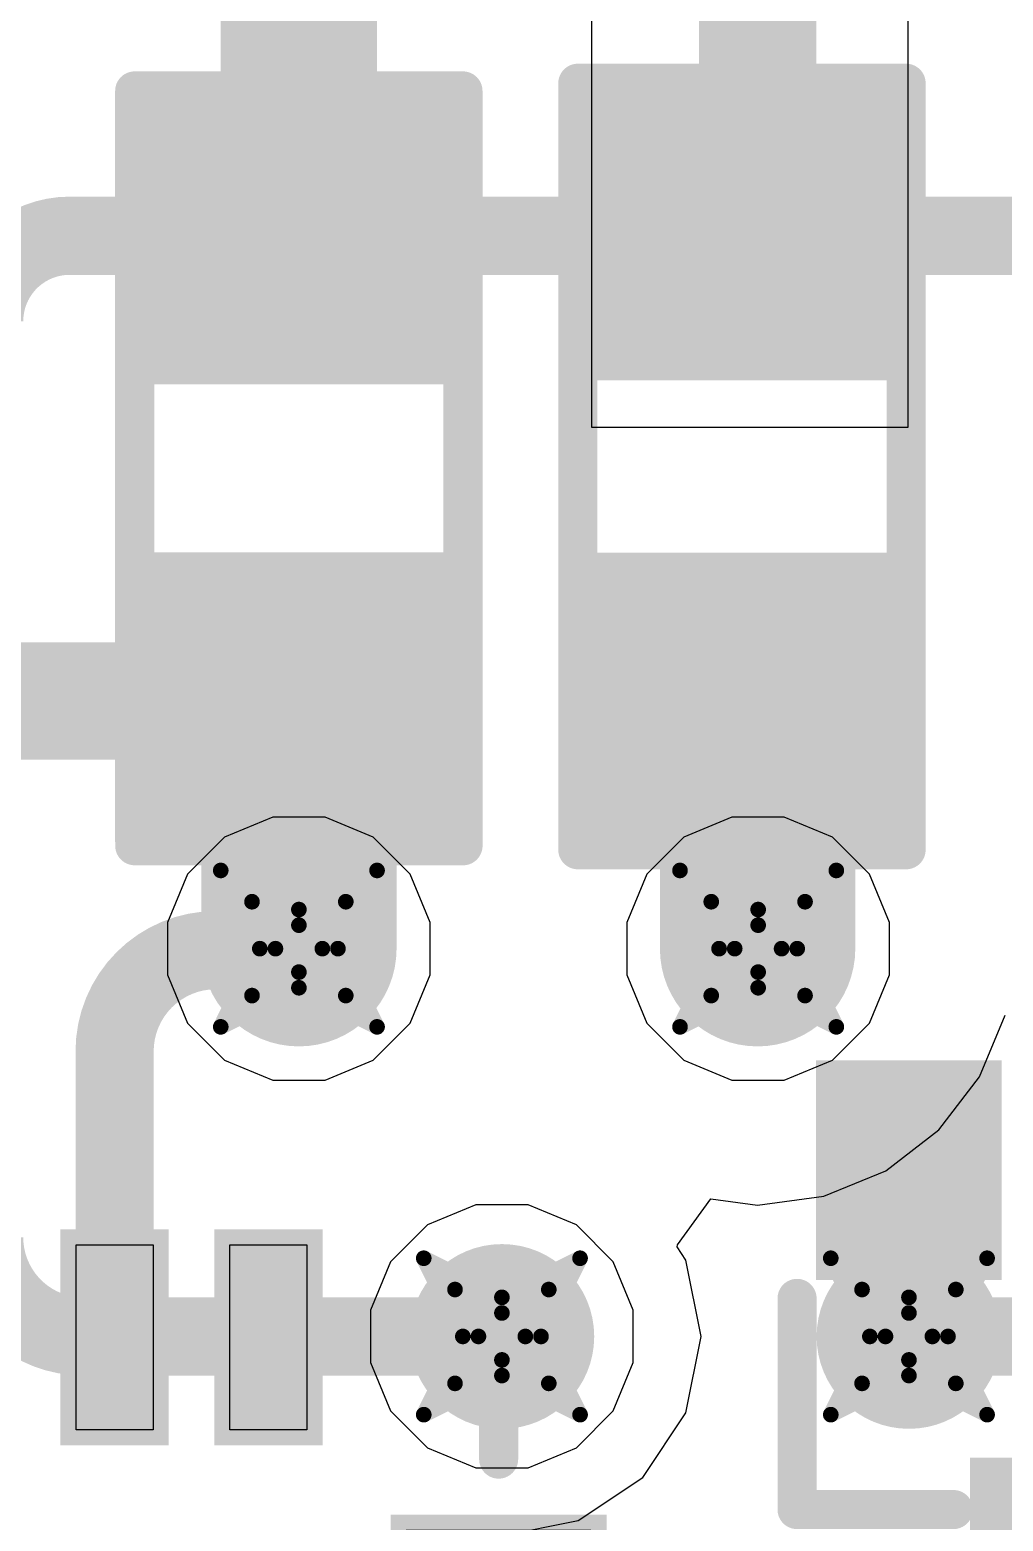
# Model space of a CAD drawing. Header units: inches. Extents: x -2 to 5376, y -4 to 5426.
# Drawn here: x 41.976 to 45.139, y 84.9 to 89.744 of the extents above; entities that cross this region are included whole.
import ezdxf

# ---------------------------------------------------------------- set-up
doc = ezdxf.new("R2010")
doc.units = ezdxf.units.IN
for name, color, linetype in [('Bottom Layer', 5, 'Continuous'), ('Bottom Overlay', 54, 'Continuous'), ('Bottom Paste', 16, 'Continuous'), ('Bottom Solder', 6, 'Continuous'), ('Drill Drawing', 1, 'Continuous'), ('Layer 1', 16, 'Continuous'), ('Layer 2', 76, 'Continuous'), ('Top Layer', 1, 'Continuous'), ('Top Overlay', 2, 'Continuous'), ('Top Paste', 8, 'Continuous'), ('Top Solder', 216, 'Continuous'), ('Via Holes', 16, 'Continuous')]:
    doc.layers.add(name, color=color, linetype=linetype)

# ---------------------------------------------------------------- blocks, each defined once
blk = doc.blocks.new('R___0603_B_13')
at = {"layer": 'Bottom Layer'}
for points in [[(-1.143, -0.4445), (-1.143, 0.4445), (-0.381, 0.4445), (-0.381, -0.4445)], [(0.381, -0.4445), (0.381, 0.4445), (1.143, 0.4445), (1.143, -0.4445)]]:
    blk.add_hatch(color=5, dxfattribs=at).paths.add_polyline_path(points)
at = {"layer": 'Bottom Paste'}
for points in [[(-1.143, -0.4445), (-1.143, 0.4445), (-0.381, 0.4445), (-0.381, -0.4445)], [(0.381, -0.4445), (0.381, 0.4445), (1.143, 0.4445), (1.143, -0.4445)]]:
    blk.add_hatch(color=16, dxfattribs=at).paths.add_polyline_path(points)
at = {"layer": 'Bottom Solder'}
for points in [[(-1.2446, -0.5461), (-1.2446, 0.5461), (-0.2794, 0.5461), (-0.2794, -0.5461)], [(0.2794, -0.5461), (0.2794, 0.5461), (1.2446, 0.5461), (1.2446, -0.5461)]]:
    blk.add_hatch(color=6, dxfattribs=at).paths.add_polyline_path(points)
at = {"layer": 'Bottom Overlay', "const_width": 0.127}
for points in [[(-1.2192, -0.5334), (-1.2192, 0.5334)], [(1.2192, 0.5334), (-1.2192, 0.5334)], [(1.2192, -0.5334), (1.2192, 0.5334)], [(1.2192, -0.5334), (-1.2192, -0.5334)]]:
    blk.add_lwpolyline(points, dxfattribs=at)
at = {"layer": 'Bottom Overlay', "const_width": 0.0635}
for points in [[(-1.25095, 0.5334, 1), (-1.18745, 0.5334, 1)], [(-1.25095, 0.5334, 1), (-1.18745, 0.5334, 1)], [(1.18745, 0.5334, 1), (1.25095, 0.5334, 1)], [(1.18745, 0.5334, 1), (1.25095, 0.5334, 1)], [(-1.25095, -0.5334, 1), (-1.18745, -0.5334, 1)], [(-1.25095, -0.5334, 1), (-1.18745, -0.5334, 1)], [(1.18745, -0.5334, 1), (1.25095, -0.5334, 1)], [(1.18745, -0.5334, 1), (1.25095, -0.5334, 1)]]:
    blk.add_lwpolyline(points, format="xyb", close=True, dxfattribs=at)
blk = doc.blocks.new('C___0603_22')
at = {"layer": 'Top Layer'}
for points in [[(-0.381, 0.4445), (-0.381, -0.4445), (-1.143, -0.4445), (-1.143, 0.4445)], [(1.143, 0.4445), (1.143, -0.4445), (0.381, -0.4445), (0.381, 0.4445)]]:
    blk.add_hatch(color=1, dxfattribs=at).paths.add_polyline_path(points)
at = {"layer": 'Top Paste'}
for points in [[(-0.381, 0.4445), (-0.381, -0.4445), (-1.143, -0.4445), (-1.143, 0.4445)], [(1.143, 0.4445), (1.143, -0.4445), (0.381, -0.4445), (0.381, 0.4445)]]:
    blk.add_hatch(color=8, dxfattribs=at).paths.add_polyline_path(points)
at = {"layer": 'Top Solder'}
for points in [[(-0.321, 0.5045), (-0.321, -0.5045), (-1.203, -0.5045), (-1.203, 0.5045)], [(1.203, 0.5045), (1.203, -0.5045), (0.321, -0.5045), (0.321, 0.5045)]]:
    blk.add_hatch(color=216, dxfattribs=at).paths.add_polyline_path(points)
at = {"layer": 'Top Overlay', "const_width": 0.127}
for points in [[(-1.2446, 0.5334), (-1.2446, -0.5334)], [(-1.2446, 0.5334), (-0.4572, 0.5334)], [(0.4572, 0.5334), (1.2446, 0.5334)], [(1.2446, 0.5334), (1.2446, -0.5334)], [(-1.2446, -0.5334), (-0.4572, -0.5334)], [(0.4572, -0.5334), (1.2446, -0.5334)]]:
    blk.add_lwpolyline(points, dxfattribs=at)
at = {"layer": 'Top Overlay', "const_width": 0.0635}
for points in [[(-1.2764, 0.5334, 1), (-1.2128, 0.5334, 1)], [(-1.2764, 0.5334, 1), (-1.2128, 0.5334, 1)], [(-0.4889, 0.5334, 1), (-0.4254, 0.5334, 1)], [(0.4254, 0.5334, 1), (0.4889, 0.5334, 1)], [(1.2128, 0.5334, 1), (1.2764, 0.5334, 1)], [(1.2128, 0.5334, 1), (1.2764, 0.5334, 1)], [(-1.2764, -0.5334, 1), (-1.2128, -0.5334, 1)], [(-1.2764, -0.5334, 1), (-1.2128, -0.5334, 1)], [(-0.4889, -0.5334, 1), (-0.4254, -0.5334, 1)], [(0.4254, -0.5334, 1), (0.4889, -0.5334, 1)], [(1.2128, -0.5334, 1), (1.2764, -0.5334, 1)], [(1.2128, -0.5334, 1), (1.2764, -0.5334, 1)]]:
    blk.add_lwpolyline(points, format="xyb", close=True, dxfattribs=at)
blk = doc.blocks.new('VQFN_16_3_3__24')
at = {"layer": 'Top Layer'}
for points in [[(-0.8729, 1.8), (-0.6229, 1.8), (-0.6229, 1.2), (-0.8729, 1.2)], [(-0.373, 1.8), (-0.123, 1.8), (-0.123, 1.2), (-0.373, 1.2)], [(0.1271, 1.8), (0.3771, 1.8), (0.3771, 1.2), (0.1271, 1.2)], [(0.627, 1.8), (0.877, 1.8), (0.877, 1.2), (0.627, 1.2)], [(-1.8, 0.6234), (-1.8, 0.8734), (-1.2, 0.8734), (-1.2, 0.6234)], [(1.8, 0.8734), (1.8, 0.6234), (1.2, 0.6234), (1.2, 0.8734)], [(-0.7501, 0.7499), (0.7499, 0.7499), (0.7499, -0.7501), (-0.7501, -0.7501)], [(-1.8, 0.1235), (-1.8, 0.3735), (-1.2, 0.3735), (-1.2, 0.1235)], [(1.8, 0.3751), (1.8, 0.1251), (1.2, 0.1251), (1.2, 0.3751)], [(-1.8, -0.3766), (-1.8, -0.1266), (-1.2, -0.1266), (-1.2, -0.3766)], [(1.8, -0.1251), (1.8, -0.3751), (1.2, -0.3751), (1.2, -0.1251)], [(-1.8, -0.8765), (-1.8, -0.6265), (-1.2, -0.6265), (-1.2, -0.8765)], [(1.8, -0.6249), (1.8, -0.8749), (1.2, -0.8749), (1.2, -0.6249)], [(-0.6229, -1.8), (-0.8729, -1.8), (-0.8729, -1.2), (-0.6229, -1.2)], [(-0.123, -1.8), (-0.373, -1.8), (-0.373, -1.2), (-0.123, -1.2)], [(0.3771, -1.8), (0.1271, -1.8), (0.1271, -1.2), (0.3771, -1.2)], [(0.877, -1.8), (0.627, -1.8), (0.627, -1.2), (0.877, -1.2)]]:
    blk.add_hatch(color=1, dxfattribs=at).paths.add_polyline_path(points)
at = {"layer": 'Top Solder'}
for points in [[(-0.9237, 1.8508), (-0.5721, 1.8508), (-0.5721, 1.1492), (-0.9237, 1.1492)], [(-0.4238, 1.8508), (-0.0722, 1.8508), (-0.0722, 1.1492), (-0.4238, 1.1492)], [(0.0763, 1.8508), (0.4279, 1.8508), (0.4279, 1.1492), (0.0763, 1.1492)], [(0.5762, 1.8508), (0.9278, 1.8508), (0.9278, 1.1492), (0.5762, 1.1492)], [(-1.8508, 0.5726), (-1.8508, 0.9242), (-1.1492, 0.9242), (-1.1492, 0.5726)], [(1.8508, 0.9242), (1.8508, 0.5726), (1.1492, 0.5726), (1.1492, 0.9242)], [(-0.8009, 0.8007), (0.8007, 0.8007), (0.8007, -0.8009), (-0.8009, -0.8009)], [(-1.8508, 0.0727), (-1.8508, 0.4243), (-1.1492, 0.4243), (-1.1492, 0.0727)], [(1.8508, 0.4259), (1.8508, 0.0743), (1.1492, 0.0743), (1.1492, 0.4259)], [(-1.8508, -0.4274), (-1.8508, -0.0758), (-1.1492, -0.0758), (-1.1492, -0.4274)], [(1.8508, -0.0743), (1.8508, -0.4259), (1.1492, -0.4259), (1.1492, -0.0743)], [(-1.8508, -0.9273), (-1.8508, -0.5757), (-1.1492, -0.5757), (-1.1492, -0.9273)], [(1.8508, -0.5741), (1.8508, -0.9257), (1.1492, -0.9257), (1.1492, -0.5741)], [(-0.5721, -1.8508), (-0.9237, -1.8508), (-0.9237, -1.1492), (-0.5721, -1.1492)], [(-0.0722, -1.8508), (-0.4238, -1.8508), (-0.4238, -1.1492), (-0.0722, -1.1492)], [(0.4279, -1.8508), (0.0763, -1.8508), (0.0763, -1.1492), (0.4279, -1.1492)], [(0.9278, -1.8508), (0.5762, -1.8508), (0.5762, -1.1492), (0.9278, -1.1492)]]:
    blk.add_hatch(color=216, dxfattribs=at).paths.add_polyline_path(points)
at = {"layer": 'Top Overlay', "const_width": 0.127}
for points in [[(-1.4999, 1.1046), (-1.4999, 1.4999)], [(-1.4999, 1.4999), (-1.1041, 1.4999)], [(1.1082, 1.4999), (1.5001, 1.4999)], [(1.5001, 1.1046), (1.5001, 1.4999)], [(-2.0334, 0.85), (-1.9318, 0.7484)], [(-2.0334, 0.6468), (-2.0334, 0.85)], [(-2.0334, 0.6468), (-1.9318, 0.7484)], [(-1.4999, -1.5001), (-1.4999, -1.1076)], [(1.5001, -1.5001), (1.5001, -1.1061)], [(-1.4999, -1.5001), (-1.1041, -1.5001)], [(1.1082, -1.5001), (1.5001, -1.5001)]]:
    blk.add_lwpolyline(points, dxfattribs=at)
at = {"layer": 'Top Overlay', "const_width": 0.0635}
for points in [[(-1.5316, 1.4999, 1), (-1.4681, 1.4999, 1)], [(-1.5316, 1.4999, 1), (-1.4681, 1.4999, 1)], [(-1.1358, 1.4999, 1), (-1.0723, 1.4999, 1)], [(1.0765, 1.4999, 1), (1.14, 1.4999, 1)], [(1.4684, 1.4999, 1), (1.5319, 1.4999, 1)], [(1.4684, 1.4999, 1), (1.5319, 1.4999, 1)], [(-1.5316, 1.1046, 1), (-1.4681, 1.1046, 1)], [(1.4684, 1.1046, 1), (1.5319, 1.1046, 1)], [(-2.0651, 0.85, 1), (-2.0016, 0.85, 1)], [(-2.0651, 0.85, 1), (-2.0016, 0.85, 1)], [(-1.9635, 0.7484, 1), (-1.9, 0.7484, 1)], [(-1.9635, 0.7484, 1), (-1.9, 0.7484, 1)], [(-2.0651, 0.6468, 1), (-2.0016, 0.6468, 1)], [(-2.0651, 0.6468, 1), (-2.0016, 0.6468, 1)], [(-1.5316, -1.1076, 1), (-1.4681, -1.1076, 1)], [(1.4684, -1.1061, 1), (1.5319, -1.1061, 1)], [(-1.5316, -1.5001, 1), (-1.4681, -1.5001, 1)], [(-1.5316, -1.5001, 1), (-1.4681, -1.5001, 1)], [(-1.1358, -1.5001, 1), (-1.0723, -1.5001, 1)], [(1.0765, -1.5001, 1), (1.14, -1.5001, 1)], [(1.4684, -1.5001, 1), (1.5319, -1.5001, 1)], [(1.4684, -1.5001, 1), (1.5319, -1.5001, 1)]]:
    blk.add_lwpolyline(points, format="xyb", close=True, dxfattribs=at)
at = {"layer": 'Top Paste'}
for p, q in [((-0.8729, 1.8), (-0.8729, 1.8)), ((-0.8729, 1.8), (-0.6229, 1.8)), ((-0.8729, 1.2), (-0.8729, 1.8)), ((-0.6229, 1.8), (-0.6229, 1.2)), ((-0.3729, 1.8), (-0.3729, 1.8)), ((-0.3729, 1.8), (-0.1229, 1.8)), ((-0.3729, 1.2), (-0.3729, 1.8)), ((-0.1229, 1.8), (-0.1229, 1.2)), ((0.1271, 1.8), (0.1271, 1.8)), ((0.1271, 1.8), (0.3771, 1.8)), ((0.1271, 1.2), (0.1271, 1.8)), ((0.3771, 1.8), (0.3771, 1.2)), ((0.6271, 1.8), (0.6271, 1.8)), ((0.6271, 1.8), (0.8771, 1.8)), ((0.6271, 1.2), (0.6271, 1.8)), ((0.8771, 1.8), (0.8771, 1.2)), ((-0.6229, 1.2), (-0.8729, 1.2)), ((-0.1229, 1.2), (-0.3729, 1.2)), ((0.3771, 1.2), (0.1271, 1.2)), ((0.8771, 1.2), (0.6271, 1.2)), ((-1.7999, 0.6235), (-1.7999, 0.8735)), ((-1.7999, 0.8735), (-1.1999, 0.8735)), ((-1.1999, 0.8735), (-1.1999, 0.6235)), ((1.2, 0.6235), (1.2, 0.8735)), ((1.2, 0.8735), (1.8, 0.8735)), ((1.8, 0.8735), (1.8, 0.8735)), ((1.8, 0.8735), (1.8, 0.6235)), ((-1.7999, 0.6235), (-1.7999, 0.6235)), ((-1.1999, 0.6235), (-1.7999, 0.6235)), ((-0.6, 0.6), (-0.6, 0.6)), ((-0.6, 0.6), (0.6, 0.6)), ((-0.6, -0.6), (-0.6, 0.6)), ((0.6, 0.6), (0.6, -0.6)), ((1.8, 0.6235), (1.2, 0.6235)), ((-1.8, 0.1235), (-1.8, 0.3735)), ((-1.8, 0.3735), (-1.2, 0.3735)), ((-1.2, 0.3735), (-1.2, 0.1235)), ((1.2, 0.125), (1.2, 0.375)), ((1.2, 0.375), (1.8, 0.375)), ((1.8, 0.375), (1.8, 0.375)), ((1.8, 0.375), (1.8, 0.125)), ((-1.8, 0.1235), (-1.8, 0.1235)), ((-1.2, 0.1235), (-1.8, 0.1235)), ((1.8, 0.125), (1.2, 0.125)), ((-1.7999, -0.3765), (-1.7999, -0.1265)), ((-1.7999, -0.1265), (-1.1999, -0.1265)), ((-1.1999, -0.1265), (-1.1999, -0.3765)), ((1.2, -0.375), (1.2, -0.125)), ((1.2, -0.125), (1.8, -0.125)), ((1.8, -0.125), (1.8, -0.125)), ((1.8, -0.125), (1.8, -0.375)), ((-1.7999, -0.3765), (-1.7999, -0.3765)), ((-1.1999, -0.3765), (-1.7999, -0.3765)), ((1.8, -0.375), (1.2, -0.375)), ((-1.7999, -0.8765), (-1.7999, -0.6265)), ((-1.7999, -0.6265), (-1.1999, -0.6265)), ((-1.1999, -0.6265), (-1.1999, -0.8765)), ((0.6, -0.6), (-0.6, -0.6)), ((1.2, -0.875), (1.2, -0.625)), ((1.2, -0.625), (1.8, -0.625)), ((1.8, -0.625), (1.8, -0.625)), ((1.8, -0.625), (1.8, -0.875)), ((-1.7999, -0.8765), (-1.7999, -0.8765)), ((-1.1999, -0.8765), (-1.7999, -0.8765)), ((1.8, -0.875), (1.2, -0.875)), ((-0.8729, -1.8), (-0.8729, -1.2)), ((-0.8729, -1.2), (-0.6229, -1.2)), ((-0.6229, -1.2), (-0.6229, -1.8)), ((-0.3729, -1.8), (-0.3729, -1.2)), ((-0.3729, -1.2), (-0.1229, -1.2)), ((-0.1229, -1.2), (-0.1229, -1.8)), ((0.1271, -1.8), (0.1271, -1.2)), ((0.1271, -1.2), (0.3771, -1.2)), ((0.3771, -1.2), (0.3771, -1.8)), ((0.6271, -1.8), (0.6271, -1.2)), ((0.6271, -1.2), (0.8771, -1.2)), ((0.8771, -1.2), (0.8771, -1.8)), ((-0.6229, -1.8), (-0.8729, -1.8)), ((-0.6229, -1.8), (-0.6229, -1.8)), ((-0.1229, -1.8), (-0.3729, -1.8)), ((-0.1229, -1.8), (-0.1229, -1.8)), ((0.3771, -1.8), (0.1271, -1.8)), ((0.3771, -1.8), (0.3771, -1.8)), ((0.8771, -1.8), (0.6271, -1.8)), ((0.8771, -1.8), (0.8771, -1.8))]:
    blk.add_line(p, q, dxfattribs=at)
blk = doc.blocks.new('R___0603_B_39')
at = {"layer": 'Bottom Layer'}
for points in [[(-1.143, -0.4445), (-1.143, 0.4445), (-0.381, 0.4445), (-0.381, -0.4445)], [(0.381, -0.4445), (0.381, 0.4445), (1.143, 0.4445), (1.143, -0.4445)]]:
    blk.add_hatch(color=5, dxfattribs=at).paths.add_polyline_path(points)
at = {"layer": 'Bottom Paste'}
for points in [[(-1.143, -0.4445), (-1.143, 0.4445), (-0.381, 0.4445), (-0.381, -0.4445)], [(0.381, -0.4445), (0.381, 0.4445), (1.143, 0.4445), (1.143, -0.4445)]]:
    blk.add_hatch(color=16, dxfattribs=at).paths.add_polyline_path(points)
at = {"layer": 'Bottom Solder'}
for points in [[(-1.2446, -0.5461), (-1.2446, 0.5461), (-0.2794, 0.5461), (-0.2794, -0.5461)], [(0.2794, -0.5461), (0.2794, 0.5461), (1.2446, 0.5461), (1.2446, -0.5461)]]:
    blk.add_hatch(color=6, dxfattribs=at).paths.add_polyline_path(points)
at = {"layer": 'Bottom Overlay', "const_width": 0.127}
for points in [[(-1.2192, -0.5334), (-1.2192, 0.5334)], [(1.2192, 0.5334), (-1.2192, 0.5334)], [(1.2192, -0.5334), (1.2192, 0.5334)], [(1.2192, -0.5334), (-1.2192, -0.5334)]]:
    blk.add_lwpolyline(points, dxfattribs=at)
at = {"layer": 'Bottom Overlay', "const_width": 0.0635}
for points in [[(-1.25095, 0.5334, 1), (-1.18745, 0.5334, 1)], [(-1.25095, 0.5334, 1), (-1.18745, 0.5334, 1)], [(1.18745, 0.5334, 1), (1.25095, 0.5334, 1)], [(1.18745, 0.5334, 1), (1.25095, 0.5334, 1)], [(-1.25095, -0.5334, 1), (-1.18745, -0.5334, 1)], [(-1.25095, -0.5334, 1), (-1.18745, -0.5334, 1)], [(1.18745, -0.5334, 1), (1.25095, -0.5334, 1)], [(1.18745, -0.5334, 1), (1.25095, -0.5334, 1)]]:
    blk.add_lwpolyline(points, format="xyb", close=True, dxfattribs=at)
blk = doc.blocks.new('R___0603_44')
at = {"layer": 'Top Layer'}
for points in [[(-0.381, 0.4445), (-0.381, -0.4445), (-1.143, -0.4445), (-1.143, 0.4445)], [(1.143, 0.4445), (1.143, -0.4445), (0.381, -0.4445), (0.381, 0.4445)]]:
    blk.add_hatch(color=1, dxfattribs=at).paths.add_polyline_path(points)
at = {"layer": 'Top Paste'}
for points in [[(-0.381, 0.4445), (-0.381, -0.4445), (-1.143, -0.4445), (-1.143, 0.4445)], [(1.143, 0.4445), (1.143, -0.4445), (0.381, -0.4445), (0.381, 0.4445)]]:
    blk.add_hatch(color=8, dxfattribs=at).paths.add_polyline_path(points)
at = {"layer": 'Top Solder'}
for points in [[(-0.2794, 0.5461), (-0.2794, -0.5461), (-1.2446, -0.5461), (-1.2446, 0.5461)], [(1.2446, 0.5461), (1.2446, -0.5461), (0.2794, -0.5461), (0.2794, 0.5461)]]:
    blk.add_hatch(color=216, dxfattribs=at).paths.add_polyline_path(points)
at = {"layer": 'Top Overlay', "const_width": 0.127}
for points in [[(-1.2192, 0.5334), (-1.2192, -0.5334)], [(-1.2192, 0.5334), (1.2192, 0.5334)], [(1.2192, 0.5334), (1.2192, -0.5334)], [(-1.2192, -0.5334), (1.2192, -0.5334)]]:
    blk.add_lwpolyline(points, dxfattribs=at)
at = {"layer": 'Top Overlay', "const_width": 0.0635}
for points in [[(-1.25095, 0.5334, 1), (-1.18745, 0.5334, 1)], [(-1.25095, 0.5334, 1), (-1.18745, 0.5334, 1)], [(1.18745, 0.5334, 1), (1.25095, 0.5334, 1)], [(1.18745, 0.5334, 1), (1.25095, 0.5334, 1)], [(-1.25095, -0.5334, 1), (-1.18745, -0.5334, 1)], [(-1.25095, -0.5334, 1), (-1.18745, -0.5334, 1)], [(1.18745, -0.5334, 1), (1.25095, -0.5334, 1)], [(1.18745, -0.5334, 1), (1.25095, -0.5334, 1)]]:
    blk.add_lwpolyline(points, format="xyb", close=True, dxfattribs=at)
blk = doc.blocks.new('SOT_523_87')
at = {"layer": 'Top Layer'}
for points in [[(-0.2, 0.9), (0.2, 0.9), (0.2, 0.39), (-0.2, 0.39)], [(-0.7, -0.39), (-0.3, -0.39), (-0.3, -0.9), (-0.7, -0.9)], [(0.3, -0.39), (0.7, -0.39), (0.7, -0.9), (0.3, -0.9)]]:
    blk.add_hatch(color=1, dxfattribs=at).paths.add_polyline_path(points)
at = {"layer": 'Top Paste'}
for points in [[(-0.2, 0.9), (0.2, 0.9), (0.2, 0.39), (-0.2, 0.39)], [(-0.7, -0.39), (-0.3, -0.39), (-0.3, -0.9), (-0.7, -0.9)], [(0.3, -0.39), (0.7, -0.39), (0.7, -0.9), (0.3, -0.9)]]:
    blk.add_hatch(color=8, dxfattribs=at).paths.add_polyline_path(points)
at = {"layer": 'Top Solder'}
for points in [[(-0.3016, 1.0016), (0.3016, 1.0016), (0.3016, 0.2884), (-0.3016, 0.2884)], [(-0.8016, -0.2884), (-0.1984, -0.2884), (-0.1984, -1.0016), (-0.8016, -1.0016)], [(0.1984, -0.2884), (0.8016, -0.2884), (0.8016, -1.0016), (0.1984, -1.0016)]]:
    blk.add_hatch(color=216, dxfattribs=at).paths.add_polyline_path(points)
at = {"layer": 'Top Overlay', "const_width": 0.127}
for points in [[(-0.3556, 0.4572), (-0.8636, 0.4572)], [(-0.8636, 0.4572), (-0.8636, -0.2286)], [(0.8636, 0.4572), (0.3556, 0.4572)], [(0.8636, 0.4572), (0.8636, -0.2286)], [(0.1016, -0.4318), (-0.1016, -0.4318)], [(-0.9652, -0.508), (-0.9652, -0.762)], [(-0.8382, -0.635), (-0.9652, -0.508)], [(-0.8382, -0.635), (-0.9652, -0.762)]]:
    blk.add_lwpolyline(points, dxfattribs=at)
at = {"layer": 'Top Overlay', "const_width": 0.0635}
for points in [[(-0.8953, 0.4572, 1), (-0.8318, 0.4572, 1)], [(-0.8953, 0.4572, 1), (-0.8318, 0.4572, 1)], [(-0.3873, 0.4572, 1), (-0.3238, 0.4572, 1)], [(0.3238, 0.4572, 1), (0.3873, 0.4572, 1)], [(0.8318, 0.4572, 1), (0.8953, 0.4572, 1)], [(0.8318, 0.4572, 1), (0.8953, 0.4572, 1)], [(-0.8953, -0.2286, 1), (-0.8318, -0.2286, 1)], [(0.8318, -0.2286, 1), (0.8953, -0.2286, 1)], [(-0.1333, -0.4318, 1), (-0.0698, -0.4318, 1)], [(0.0698, -0.4318, 1), (0.1333, -0.4318, 1)], [(-0.997, -0.508, 1), (-0.9334, -0.508, 1)], [(-0.997, -0.508, 1), (-0.9334, -0.508, 1)], [(-0.87, -0.635, 1), (-0.8065, -0.635, 1)], [(-0.87, -0.635, 1), (-0.8065, -0.635, 1)], [(-0.997, -0.762, 1), (-0.9334, -0.762, 1)], [(-0.997, -0.762, 1), (-0.9334, -0.762, 1)]]:
    blk.add_lwpolyline(points, format="xyb", close=True, dxfattribs=at)

msp = doc.modelspace()

# ---------------------------------------------------------------- hatches: boundary and pattern name
at = {"layer": 'Bottom Layer'}
h = msp.add_hatch(color=5, dxfattribs=at)
edge = h.paths.add_edge_path()
edge.add_arc((42.8503, 86.7595), 0.3, 0, 360)
h = msp.add_hatch(color=5, dxfattribs=at)
edge = h.paths.add_edge_path()
edge.add_arc((44.3427, 86.7595), 0.3, 0, 360)
h = msp.add_hatch(color=5, dxfattribs=at)
edge = h.paths.add_edge_path()
edge.add_arc((43.51, 85.5), 0.3, 0, 360)
h = msp.add_hatch(color=5, dxfattribs=at)
edge = h.paths.add_edge_path()
edge.add_arc((44.8327, 85.5), 0.3, 0, 360)
at = {"layer": 'Layer 1'}
h = msp.add_hatch(color=16, dxfattribs=at)
edge = h.paths.add_edge_path()
edge.add_arc((42.8503, 86.7595), 0.3, 0, 360)
h = msp.add_hatch(color=16, dxfattribs=at)
edge = h.paths.add_edge_path()
edge.add_arc((44.3427, 86.7595), 0.3, 0, 360)
h = msp.add_hatch(color=16, dxfattribs=at)
edge = h.paths.add_edge_path()
edge.add_arc((43.51, 85.5), 0.3, 0, 360)
h = msp.add_hatch(color=16, dxfattribs=at)
edge = h.paths.add_edge_path()
edge.add_arc((44.8327, 85.5), 0.3, 0, 360)
at = {"layer": 'Layer 2'}
h = msp.add_hatch(color=76, dxfattribs=at)
edge = h.paths.add_edge_path()
edge.add_arc((42.8503, 86.7595), 0.3, 0, 360)
h = msp.add_hatch(color=76, dxfattribs=at)
edge = h.paths.add_edge_path()
edge.add_arc((44.3427, 86.7595), 0.3, 0, 360)
h = msp.add_hatch(color=76, dxfattribs=at)
edge = h.paths.add_edge_path()
edge.add_arc((43.51, 85.5), 0.3, 0, 360)
h = msp.add_hatch(color=76, dxfattribs=at)
edge = h.paths.add_edge_path()
edge.add_arc((44.8327, 85.5), 0.3, 0, 360)
at = {"layer": 'Top Layer'}
h = msp.add_hatch(color=1, dxfattribs=at)
edge = h.paths.add_edge_path()
edge.add_arc((42.8503, 86.7595), 0.3, 0, 360)
h = msp.add_hatch(color=1, dxfattribs=at)
edge = h.paths.add_edge_path()
edge.add_arc((44.3427, 86.7595), 0.3, 0, 360)
h = msp.add_hatch(color=1, dxfattribs=at)
edge = h.paths.add_edge_path()
edge.add_arc((43.51, 85.5), 0.3, 0, 360)
h = msp.add_hatch(color=1, dxfattribs=at)
edge = h.paths.add_edge_path()
edge.add_arc((44.8327, 85.5), 0.3, 0, 360)
at = {"layer": 'Via Holes'}
h = msp.add_hatch(color=7, dxfattribs=at)
edge = h.paths.add_edge_path()
edge.add_arc((42.8503, 86.7595), 0.15, 0, 360)
h = msp.add_hatch(color=7, dxfattribs=at)
edge = h.paths.add_edge_path()
edge.add_arc((44.3427, 86.7595), 0.15, 0, 360)
h = msp.add_hatch(color=7, dxfattribs=at)
edge = h.paths.add_edge_path()
edge.add_arc((43.51, 85.5), 0.15, 0, 360)
h = msp.add_hatch(color=7, dxfattribs=at)
edge = h.paths.add_edge_path()
edge.add_arc((44.8327, 85.5), 0.15, 0, 360)

# ---------------------------------------------------------------- linework, layer by layer
at = {"layer": 'Bottom Layer'}
for p, q in [((45.062, 86.3432), (45.1452, 86.544)), ((44.9297, 86.1708), (45.062, 86.3432)), ((44.7572, 86.0384), (44.9297, 86.1708)), ((44.5564, 85.9553), (44.7572, 86.0384)), ((44.081, 85.7972), (44.189, 85.9469)), ((44.189, 85.9469), (44.3409, 85.9269)), ((44.3409, 85.9269), (44.5564, 85.9553)), ((44.0793, 85.791), (44.081, 85.7972)), ((44.1082, 85.7478), (44.0793, 85.791)), ((44.1575, 85.5), (44.1082, 85.7478)), ((44.1082, 85.2523), (44.1575, 85.5)), ((43.9678, 85.0422), (44.1082, 85.2523)), ((43.7578, 84.9019), (43.9678, 85.0422)), ((43.51, 84.8526), (43.7578, 84.9019))]:
    msp.add_line(p, q, dxfattribs=at)
at = {"layer": 'Bottom Layer', "const_width": 0.254}
for points in [[(41.8276, 88.7972, -0.414214), (42.1052, 89.0749)], [(42.1494, 85.5, -0.414214), (41.8276, 85.8218)]]:
    msp.add_lwpolyline(points, format="xyb", dxfattribs=at)
at = {"layer": 'Bottom Layer'}
for points, const_width in [([(42.1052, 89.0749), (42.8503, 89.0749)], 0.254), ([(42.8503, 89.0749), (45.8327, 89.0749)], 0.254), ([(42.8503, 86.7595), (42.8503, 87.5509)], 0.635), ([(44.3409, 86.7595), (44.3409, 87.5634)], 0.635), ([(44.3409, 86.7595), (44.3427, 86.7595)], 0.254), ([(42.1494, 85.5), (43.51, 85.5)], 0.254), ([(44.8327, 85.5), (45.4735, 85.5)], 0.254)]:
    msp.add_lwpolyline(points, dxfattribs=dict(at, const_width=const_width))
for points, const_width in [([(42.0417, 89.0749, 1), (42.1687, 89.0749, 1)], 0.127), ([(42.0417, 89.0749, 1), (42.1687, 89.0749, 1)], 0.127), ([(42.7868, 89.0749, 1), (42.9138, 89.0749, 1)], 0.127), ([(42.7868, 89.0749, 1), (42.9138, 89.0749, 1)], 0.127), ([(42.6915, 87.5509, 1), (43.009, 87.5509, 1)], 0.3175), ([(44.1822, 87.5634, 1), (44.4997, 87.5634, 1)], 0.3175), ([(42.6915, 86.7595, 1), (43.009, 86.7595, 1)], 0.3175), ([(44.1822, 86.7595, 1), (44.4997, 86.7595, 1)], 0.3175), ([(44.2774, 86.7595, 1), (44.4044, 86.7595, 1)], 0.127), ([(44.2792, 86.7595, 1), (44.4062, 86.7595, 1)], 0.127), ([(42.0859, 85.5, 1), (42.2129, 85.5, 1)], 0.127), ([(42.0859, 85.5, 1), (42.2129, 85.5, 1)], 0.127), ([(43.4465, 85.5, 1), (43.5735, 85.5, 1)], 0.127), ([(44.7692, 85.5, 1), (44.8962, 85.5, 1)], 0.127)]:
    msp.add_lwpolyline(points, format="xyb", close=True, dxfattribs=dict(at, const_width=const_width))
at = {"layer": 'Drill Drawing', "const_width": 0.0508}
for points in [[(42.5963, 87.0135), (42.8503, 86.8865)], [(42.5963, 87.0135), (42.7233, 86.7595)], [(42.8503, 86.8865), (43.1043, 87.0135)], [(42.9773, 86.7595), (43.1043, 87.0135)], [(44.0887, 87.0135), (44.3427, 86.8865)], [(44.0887, 87.0135), (44.2157, 86.7595)], [(44.3427, 86.8865), (44.5967, 87.0135)], [(44.4697, 86.7595), (44.5967, 87.0135)], [(42.6979, 86.9119), (42.8503, 86.8357)], [(42.6979, 86.9119), (42.7741, 86.7595)], [(42.8503, 86.8357), (43.0027, 86.9119)], [(42.9265, 86.7595), (43.0027, 86.9119)], [(44.1903, 86.9119), (44.3427, 86.8357)], [(44.1903, 86.9119), (44.2665, 86.7595)], [(44.3427, 86.8357), (44.4951, 86.9119)], [(44.4189, 86.7595), (44.4951, 86.9119)], [(42.5963, 86.5055), (42.7233, 86.7595)], [(42.6979, 86.6071), (42.7741, 86.7595)], [(42.9265, 86.7595), (43.0027, 86.6071)], [(42.9773, 86.7595), (43.1043, 86.5055)], [(44.0887, 86.5055), (44.2157, 86.7595)], [(44.1903, 86.6071), (44.2665, 86.7595)], [(44.4189, 86.7595), (44.4951, 86.6071)], [(44.4697, 86.7595), (44.5967, 86.5055)], [(42.6979, 86.6071), (42.8503, 86.6833)], [(42.8503, 86.6833), (43.0027, 86.6071)], [(44.1903, 86.6071), (44.3427, 86.6833)], [(44.3427, 86.6833), (44.4951, 86.6071)], [(42.5963, 86.5055), (42.8503, 86.6325)], [(42.8503, 86.6325), (43.1043, 86.5055)], [(44.0887, 86.5055), (44.3427, 86.6325)], [(44.3427, 86.6325), (44.5967, 86.5055)], [(43.256, 85.754), (43.51, 85.627)], [(43.256, 85.754), (43.383, 85.5)], [(43.51, 85.627), (43.764, 85.754)], [(43.637, 85.5), (43.764, 85.754)], [(44.5787, 85.754), (44.8327, 85.627)], [(44.5787, 85.754), (44.7057, 85.5)], [(44.8327, 85.627), (45.0867, 85.754)], [(44.9597, 85.5), (45.0867, 85.754)], [(43.3576, 85.6524), (43.51, 85.5762)], [(43.3576, 85.6524), (43.4338, 85.5)], [(43.51, 85.5762), (43.6624, 85.6524)], [(43.5862, 85.5), (43.6624, 85.6524)], [(44.6803, 85.6524), (44.8327, 85.5762)], [(44.6803, 85.6524), (44.7565, 85.5)], [(44.8327, 85.5762), (44.9851, 85.6524)], [(44.9089, 85.5), (44.9851, 85.6524)], [(43.256, 85.246), (43.383, 85.5)], [(43.3576, 85.3476), (43.4338, 85.5)], [(43.5862, 85.5), (43.6624, 85.3476)], [(43.637, 85.5), (43.764, 85.246)], [(44.5787, 85.246), (44.7057, 85.5)], [(44.6803, 85.3476), (44.7565, 85.5)], [(44.9089, 85.5), (44.9851, 85.3476)], [(44.9597, 85.5), (45.0867, 85.246)], [(43.3576, 85.3476), (43.51, 85.4238)], [(43.51, 85.4238), (43.6624, 85.3476)], [(44.6803, 85.3476), (44.8327, 85.4238)], [(44.8327, 85.4238), (44.9851, 85.3476)], [(43.256, 85.246), (43.51, 85.373)], [(43.51, 85.373), (43.764, 85.246)], [(44.5787, 85.246), (44.8327, 85.373)], [(44.8327, 85.373), (45.0867, 85.246)]]:
    msp.add_lwpolyline(points, dxfattribs=at)
at = {"layer": 'Drill Drawing', "const_width": 0.0254}
for points in [[(42.5836, 87.0135, 1), (42.609, 87.0135, 1)], [(42.5836, 87.0135, 1), (42.609, 87.0135, 1)], [(43.0916, 87.0135, 1), (43.117, 87.0135, 1)], [(43.0916, 87.0135, 1), (43.117, 87.0135, 1)], [(44.076, 87.0135, 1), (44.1014, 87.0135, 1)], [(44.076, 87.0135, 1), (44.1014, 87.0135, 1)], [(44.584, 87.0135, 1), (44.6094, 87.0135, 1)], [(44.584, 87.0135, 1), (44.6094, 87.0135, 1)], [(42.6852, 86.9119, 1), (42.7106, 86.9119, 1)], [(42.6852, 86.9119, 1), (42.7106, 86.9119, 1)], [(42.8376, 86.8865, 1), (42.863, 86.8865, 1)], [(42.8376, 86.8865, 1), (42.863, 86.8865, 1)], [(42.99, 86.9119, 1), (43.0154, 86.9119, 1)], [(42.99, 86.9119, 1), (43.0154, 86.9119, 1)], [(44.1776, 86.9119, 1), (44.203, 86.9119, 1)], [(44.1776, 86.9119, 1), (44.203, 86.9119, 1)], [(44.33, 86.8865, 1), (44.3554, 86.8865, 1)], [(44.33, 86.8865, 1), (44.3554, 86.8865, 1)], [(44.4824, 86.9119, 1), (44.5078, 86.9119, 1)], [(44.4824, 86.9119, 1), (44.5078, 86.9119, 1)], [(42.8376, 86.8357, 1), (42.863, 86.8357, 1)], [(42.8376, 86.8357, 1), (42.863, 86.8357, 1)], [(44.33, 86.8357, 1), (44.3554, 86.8357, 1)], [(44.33, 86.8357, 1), (44.3554, 86.8357, 1)], [(42.7106, 86.7595, 1), (42.736, 86.7595, 1)], [(42.7106, 86.7595, 1), (42.736, 86.7595, 1)], [(42.7614, 86.7595, 1), (42.7868, 86.7595, 1)], [(42.7614, 86.7595, 1), (42.7868, 86.7595, 1)], [(42.9138, 86.7595, 1), (42.9392, 86.7595, 1)], [(42.9138, 86.7595, 1), (42.9392, 86.7595, 1)], [(42.9646, 86.7595, 1), (42.99, 86.7595, 1)], [(42.9646, 86.7595, 1), (42.99, 86.7595, 1)], [(44.203, 86.7595, 1), (44.2284, 86.7595, 1)], [(44.203, 86.7595, 1), (44.2284, 86.7595, 1)], [(44.2538, 86.7595, 1), (44.2792, 86.7595, 1)], [(44.2538, 86.7595, 1), (44.2792, 86.7595, 1)], [(44.4062, 86.7595, 1), (44.4316, 86.7595, 1)], [(44.4062, 86.7595, 1), (44.4316, 86.7595, 1)], [(44.457, 86.7595, 1), (44.4824, 86.7595, 1)], [(44.457, 86.7595, 1), (44.4824, 86.7595, 1)], [(42.8376, 86.6833, 1), (42.863, 86.6833, 1)], [(42.8376, 86.6833, 1), (42.863, 86.6833, 1)], [(44.33, 86.6833, 1), (44.3554, 86.6833, 1)], [(44.33, 86.6833, 1), (44.3554, 86.6833, 1)], [(42.8376, 86.6325, 1), (42.863, 86.6325, 1)], [(42.8376, 86.6325, 1), (42.863, 86.6325, 1)], [(44.33, 86.6325, 1), (44.3554, 86.6325, 1)], [(44.33, 86.6325, 1), (44.3554, 86.6325, 1)], [(42.6852, 86.6071, 1), (42.7106, 86.6071, 1)], [(42.6852, 86.6071, 1), (42.7106, 86.6071, 1)], [(42.99, 86.6071, 1), (43.0154, 86.6071, 1)], [(42.99, 86.6071, 1), (43.0154, 86.6071, 1)], [(44.1776, 86.6071, 1), (44.203, 86.6071, 1)], [(44.1776, 86.6071, 1), (44.203, 86.6071, 1)], [(44.4824, 86.6071, 1), (44.5078, 86.6071, 1)], [(44.4824, 86.6071, 1), (44.5078, 86.6071, 1)], [(42.5836, 86.5055, 1), (42.609, 86.5055, 1)], [(42.5836, 86.5055, 1), (42.609, 86.5055, 1)], [(43.0916, 86.5055, 1), (43.117, 86.5055, 1)], [(43.0916, 86.5055, 1), (43.117, 86.5055, 1)], [(44.076, 86.5055, 1), (44.1014, 86.5055, 1)], [(44.076, 86.5055, 1), (44.1014, 86.5055, 1)], [(44.584, 86.5055, 1), (44.6094, 86.5055, 1)], [(44.584, 86.5055, 1), (44.6094, 86.5055, 1)], [(43.2433, 85.754, 1), (43.2687, 85.754, 1)], [(43.2433, 85.754, 1), (43.2687, 85.754, 1)], [(43.7513, 85.754, 1), (43.7767, 85.754, 1)], [(43.7513, 85.754, 1), (43.7767, 85.754, 1)], [(44.566, 85.754, 1), (44.5914, 85.754, 1)], [(44.566, 85.754, 1), (44.5914, 85.754, 1)], [(45.074, 85.754, 1), (45.0994, 85.754, 1)], [(45.074, 85.754, 1), (45.0994, 85.754, 1)], [(43.3449, 85.6524, 1), (43.3703, 85.6524, 1)], [(43.3449, 85.6524, 1), (43.3703, 85.6524, 1)], [(43.4973, 85.627, 1), (43.5227, 85.627, 1)], [(43.4973, 85.627, 1), (43.5227, 85.627, 1)], [(43.6497, 85.6524, 1), (43.6751, 85.6524, 1)], [(43.6497, 85.6524, 1), (43.6751, 85.6524, 1)], [(44.6676, 85.6524, 1), (44.693, 85.6524, 1)], [(44.6676, 85.6524, 1), (44.693, 85.6524, 1)], [(44.82, 85.627, 1), (44.8454, 85.627, 1)], [(44.82, 85.627, 1), (44.8454, 85.627, 1)], [(44.9724, 85.6524, 1), (44.9978, 85.6524, 1)], [(44.9724, 85.6524, 1), (44.9978, 85.6524, 1)], [(43.4973, 85.5762, 1), (43.5227, 85.5762, 1)], [(43.4973, 85.5762, 1), (43.5227, 85.5762, 1)], [(44.82, 85.5762, 1), (44.8454, 85.5762, 1)], [(44.82, 85.5762, 1), (44.8454, 85.5762, 1)], [(43.3703, 85.5, 1), (43.3957, 85.5, 1)], [(43.3703, 85.5, 1), (43.3957, 85.5, 1)], [(43.4211, 85.5, 1), (43.4465, 85.5, 1)], [(43.4211, 85.5, 1), (43.4465, 85.5, 1)], [(43.5735, 85.5, 1), (43.5989, 85.5, 1)], [(43.5735, 85.5, 1), (43.5989, 85.5, 1)], [(43.6243, 85.5, 1), (43.6497, 85.5, 1)], [(43.6243, 85.5, 1), (43.6497, 85.5, 1)], [(44.693, 85.5, 1), (44.7184, 85.5, 1)], [(44.693, 85.5, 1), (44.7184, 85.5, 1)], [(44.7438, 85.5, 1), (44.7692, 85.5, 1)], [(44.7438, 85.5, 1), (44.7692, 85.5, 1)], [(44.8962, 85.5, 1), (44.9216, 85.5, 1)], [(44.8962, 85.5, 1), (44.9216, 85.5, 1)], [(44.947, 85.5, 1), (44.9724, 85.5, 1)], [(44.947, 85.5, 1), (44.9724, 85.5, 1)], [(43.4973, 85.4238, 1), (43.5227, 85.4238, 1)], [(43.4973, 85.4238, 1), (43.5227, 85.4238, 1)], [(44.82, 85.4238, 1), (44.8454, 85.4238, 1)], [(44.82, 85.4238, 1), (44.8454, 85.4238, 1)], [(43.4973, 85.373, 1), (43.5227, 85.373, 1)], [(43.4973, 85.373, 1), (43.5227, 85.373, 1)], [(44.82, 85.373, 1), (44.8454, 85.373, 1)], [(44.82, 85.373, 1), (44.8454, 85.373, 1)], [(43.3449, 85.3476, 1), (43.3703, 85.3476, 1)], [(43.3449, 85.3476, 1), (43.3703, 85.3476, 1)], [(43.6497, 85.3476, 1), (43.6751, 85.3476, 1)], [(43.6497, 85.3476, 1), (43.6751, 85.3476, 1)], [(44.6676, 85.3476, 1), (44.693, 85.3476, 1)], [(44.6676, 85.3476, 1), (44.693, 85.3476, 1)], [(44.9724, 85.3476, 1), (44.9978, 85.3476, 1)], [(44.9724, 85.3476, 1), (44.9978, 85.3476, 1)], [(43.2433, 85.246, 1), (43.2687, 85.246, 1)], [(43.2433, 85.246, 1), (43.2687, 85.246, 1)], [(43.7513, 85.246, 1), (43.7767, 85.246, 1)], [(43.7513, 85.246, 1), (43.7767, 85.246, 1)], [(44.566, 85.246, 1), (44.5914, 85.246, 1)], [(44.566, 85.246, 1), (44.5914, 85.246, 1)], [(45.074, 85.246, 1), (45.0994, 85.246, 1)], [(45.074, 85.246, 1), (45.0994, 85.246, 1)]]:
    msp.add_lwpolyline(points, format="xyb", close=True, dxfattribs=at)
at = {"layer": 'Layer 1'}
for p, q in [((42.7653, 87.1865), (42.6084, 87.1215)), ((42.9352, 87.1865), (42.7653, 87.1865)), ((43.0921, 87.1215), (42.9352, 87.1865)), ((44.2577, 87.1865), (44.1008, 87.1215)), ((44.4276, 87.1865), (44.2577, 87.1865)), ((44.5845, 87.1215), (44.4276, 87.1865)), ((42.6084, 87.1215), (42.4883, 87.0014)), ((43.2123, 87.0014), (43.0921, 87.1215)), ((44.1008, 87.1215), (43.9807, 87.0014)), ((44.7047, 87.0014), (44.5845, 87.1215)), ((42.4883, 87.0014), (42.4233, 86.8444)), ((43.2773, 86.8444), (43.2123, 87.0014)), ((43.9807, 87.0014), (43.9157, 86.8444)), ((44.7697, 86.8444), (44.7047, 87.0014)), ((42.4233, 86.8444), (42.4233, 86.6746)), ((43.2773, 86.6746), (43.2773, 86.8444)), ((43.9157, 86.8444), (43.9157, 86.6746)), ((44.7697, 86.6746), (44.7697, 86.8444)), ((42.4233, 86.6746), (42.4883, 86.5176)), ((43.2123, 86.5176), (43.2773, 86.6746)), ((43.9157, 86.6746), (43.9807, 86.5176)), ((44.7047, 86.5176), (44.7697, 86.6746)), ((42.4883, 86.5176), (42.6084, 86.3975)), ((43.0921, 86.3975), (43.2123, 86.5176)), ((43.9807, 86.5176), (44.1008, 86.3975)), ((44.5845, 86.3975), (44.7047, 86.5176)), ((42.6084, 86.3975), (42.7653, 86.3325)), ((42.9352, 86.3325), (43.0921, 86.3975)), ((44.1008, 86.3975), (44.2577, 86.3325)), ((44.4276, 86.3325), (44.5845, 86.3975)), ((42.7653, 86.3325), (42.9352, 86.3325)), ((44.2577, 86.3325), (44.4276, 86.3325)), ((43.4251, 85.927), (43.2681, 85.862)), ((43.595, 85.927), (43.4251, 85.927)), ((43.7519, 85.862), (43.595, 85.927)), ((43.2681, 85.862), (43.148, 85.7419)), ((43.872, 85.7419), (43.7519, 85.862)), ((43.148, 85.7419), (43.083, 85.585)), ((43.937, 85.585), (43.872, 85.7419)), ((43.083, 85.585), (43.083, 85.4151)), ((43.937, 85.4151), (43.937, 85.585)), ((43.083, 85.4151), (43.148, 85.2582)), ((43.872, 85.2582), (43.937, 85.4151)), ((43.148, 85.2582), (43.2681, 85.138)), ((43.7519, 85.138), (43.872, 85.2582)), ((43.2681, 85.138), (43.4251, 85.073)), ((43.595, 85.073), (43.7519, 85.138)), ((43.4251, 85.073), (43.595, 85.073))]:
    msp.add_line(p, q, dxfattribs=at)
at = {"layer": 'Layer 2'}
for p, q in [((42.7653, 87.1865), (42.6084, 87.1215)), ((42.9352, 87.1865), (42.7653, 87.1865)), ((43.0921, 87.1215), (42.9352, 87.1865)), ((44.2577, 87.1865), (44.1008, 87.1215)), ((44.4276, 87.1865), (44.2577, 87.1865)), ((44.5845, 87.1215), (44.4276, 87.1865)), ((42.6084, 87.1215), (42.4883, 87.0014)), ((43.2123, 87.0014), (43.0921, 87.1215)), ((44.1008, 87.1215), (43.9807, 87.0014)), ((44.7047, 87.0014), (44.5845, 87.1215)), ((42.4883, 87.0014), (42.4233, 86.8444)), ((43.2773, 86.8444), (43.2123, 87.0014)), ((43.9807, 87.0014), (43.9157, 86.8444)), ((44.7697, 86.8444), (44.7047, 87.0014)), ((42.4233, 86.8444), (42.4233, 86.6746)), ((43.2773, 86.6746), (43.2773, 86.8444)), ((43.9157, 86.8444), (43.9157, 86.6746)), ((44.7697, 86.6746), (44.7697, 86.8444)), ((42.4233, 86.6746), (42.4883, 86.5176)), ((43.2123, 86.5176), (43.2773, 86.6746)), ((43.9157, 86.6746), (43.9807, 86.5176)), ((44.7047, 86.5176), (44.7697, 86.6746)), ((42.4883, 86.5176), (42.6084, 86.3975)), ((43.0921, 86.3975), (43.2123, 86.5176)), ((43.9807, 86.5176), (44.1008, 86.3975)), ((44.5845, 86.3975), (44.7047, 86.5176)), ((42.6084, 86.3975), (42.7653, 86.3325)), ((42.9352, 86.3325), (43.0921, 86.3975)), ((44.1008, 86.3975), (44.2577, 86.3325)), ((44.4276, 86.3325), (44.5845, 86.3975)), ((42.7653, 86.3325), (42.9352, 86.3325)), ((44.2577, 86.3325), (44.4276, 86.3325)), ((43.4251, 85.927), (43.2681, 85.862)), ((43.595, 85.927), (43.4251, 85.927)), ((43.7519, 85.862), (43.595, 85.927)), ((43.2681, 85.862), (43.148, 85.7419)), ((43.872, 85.7419), (43.7519, 85.862)), ((43.148, 85.7419), (43.083, 85.585)), ((43.937, 85.585), (43.872, 85.7419)), ((43.083, 85.585), (43.083, 85.4151)), ((43.937, 85.4151), (43.937, 85.585)), ((43.083, 85.4151), (43.148, 85.2582)), ((43.872, 85.2582), (43.937, 85.4151)), ((43.148, 85.2582), (43.2681, 85.138)), ((43.7519, 85.138), (43.872, 85.2582)), ((43.2681, 85.138), (43.4251, 85.073)), ((43.595, 85.073), (43.7519, 85.138)), ((43.4251, 85.073), (43.595, 85.073))]:
    msp.add_line(p, q, dxfattribs=at)
at = {"layer": 'Top Layer'}
for p, q in [((43.8026, 88.4524), (43.8026, 89.977)), ((44.8295, 89.9769), (44.8295, 88.4524)), ((44.8295, 88.4524), (43.8026, 88.4524))]:
    msp.add_line(p, q, dxfattribs=at)
for points, const_width in [([(42.8501, 89.088), (42.8501, 91.7358)], 0.508), ([(44.3409, 89.0874), (44.3409, 90.17)], 0.381), ([(41.3671, 87.5638), (42.8501, 87.5638)], 0.381), ([(42.8501, 86.7595), (42.8501, 87.5638)], 0.381), ([(44.3409, 86.7595), (44.3409, 87.5634)], 0.381), ([(42.8501, 87.564), (42.8503, 87.564)], 0.254), ([(42.8501, 87.5638), (42.8501, 87.564)], 0.254), ([(42.8503, 87.4565), (42.8503, 87.564)], 0.254), ([(42.58, 86.7546), (42.8452, 86.7546)], 0.254), ([(42.8452, 86.7546), (42.8503, 86.7595)], 0.254), ([(42.8501, 86.7595), (42.8503, 86.7595)], 0.254), ([(44.3409, 86.7595), (44.3427, 86.7595)], 0.254), ([(42.2514, 85.7453), (42.2514, 86.426)], 0.254), ([(44.8327, 85.5), (44.8327, 86.04)], 0.381), ([(42.2514, 85.4971), (42.2514, 85.7453)], 0.254), ([(42.2514, 85.7453), (42.2514, 85.7453)], 0.254), ([(44.8327, 85.4707), (44.8327, 85.5)], 0.381), ([(42.7769, 85.5001), (43.51, 85.5001)], 0.254), ([(43.51, 85.5), (43.51, 85.5001)], 0.254)]:
    msp.add_lwpolyline(points, dxfattribs=dict(at, const_width=const_width))
for points, const_width in [([(42.7231, 89.088, 1), (42.9771, 89.088, 1)], 0.254), ([(44.2457, 89.0874, 1), (44.4362, 89.0874, 1)], 0.1905), ([(42.7549, 87.5638, 1), (42.9454, 87.5638, 1)], 0.1905), ([(42.7549, 87.5638, 1), (42.9454, 87.5638, 1)], 0.1905), ([(44.2457, 87.5634, 1), (44.4362, 87.5634, 1)], 0.1905), ([(42.7866, 87.564, 1), (42.9136, 87.564, 1)], 0.127), ([(42.7866, 87.564, 1), (42.9136, 87.564, 1)], 0.127), ([(42.7866, 87.5638, 1), (42.9136, 87.5638, 1)], 0.127), ([(42.7868, 87.564, 1), (42.9138, 87.564, 1)], 0.127), ([(42.7868, 87.564, 1), (42.9138, 87.564, 1)], 0.127), ([(42.7868, 87.4565, 1), (42.9138, 87.4565, 1)], 0.127), ([(42.7549, 86.7595, 1), (42.9454, 86.7595, 1)], 0.1905), ([(44.2457, 86.7595, 1), (44.4362, 86.7595, 1)], 0.1905), ([(42.5165, 86.7546, 1), (42.6435, 86.7546, 1)], 0.127), ([(42.5165, 86.7546, 1), (42.6435, 86.7546, 1)], 0.127), ([(42.7817, 86.7546, 1), (42.9087, 86.7546, 1)], 0.127), ([(42.7817, 86.7546, 1), (42.9087, 86.7546, 1)], 0.127), ([(42.7866, 86.7595, 1), (42.9136, 86.7595, 1)], 0.127), ([(42.7868, 86.7595, 1), (42.9138, 86.7595, 1)], 0.127), ([(42.7868, 86.7595, 1), (42.9138, 86.7595, 1)], 0.127), ([(44.2774, 86.7595, 1), (44.4044, 86.7595, 1)], 0.127), ([(44.2792, 86.7595, 1), (44.4062, 86.7595, 1)], 0.127), ([(42.1879, 86.426, 1), (42.3149, 86.426, 1)], 0.127), ([(42.1879, 86.426, 1), (42.3149, 86.426, 1)], 0.127), ([(44.7375, 86.04, 1), (44.928, 86.04, 1)], 0.1905), ([(42.1879, 85.7453, 1), (42.3149, 85.7453, 1)], 0.127), ([(42.1879, 85.7453, 1), (42.3149, 85.7453, 1)], 0.127), ([(42.1879, 85.7453, 1), (42.3149, 85.7453, 1)], 0.127), ([(42.1879, 85.7453, 1), (42.3149, 85.7453, 1)], 0.127), ([(44.7375, 85.5, 1), (44.928, 85.5, 1)], 0.1905), ([(44.7375, 85.5, 1), (44.928, 85.5, 1)], 0.1905), ([(44.7375, 85.4707, 1), (44.928, 85.4707, 1)], 0.1905), ([(42.1879, 85.4971, 1), (42.3149, 85.4971, 1)], 0.127), ([(42.7134, 85.5001, 1), (42.8404, 85.5001, 1)], 0.127), ([(43.4465, 85.5001, 1), (43.5735, 85.5001, 1)], 0.127), ([(43.4465, 85.5001, 1), (43.5735, 85.5001, 1)], 0.127), ([(43.4465, 85.5, 1), (43.5735, 85.5, 1)], 0.127)]:
    msp.add_lwpolyline(points, format="xyb", close=True, dxfattribs=dict(at, const_width=const_width))
at = {"layer": 'Top Layer', "const_width": 0.254}
msp.add_lwpolyline([(42.2514, 86.426, -0.414209), (42.58, 86.7546)], format="xyb", dxfattribs=at)

# ---------------------------------------------------------------- block references
for name, p, rotation in [('R___0603_44', (42.8501, 88.326), 90), ('C___0603_22', (44.2901, 88.3254), 90), ('R___0603_B_13', (44.2901, 88.3254), 270), ('R___0603_B_39', (42.8503, 88.3129), 270), ('SOT_523_87', (45.3327, 85.395), 180)]:
    msp.add_blockref(name, p, dxfattribs=dict(rotation=rotation))
msp.add_blockref('VQFN_16_3_3__24', (41.9993, 83.9971))

doc.saveas('drawing.dxf')
